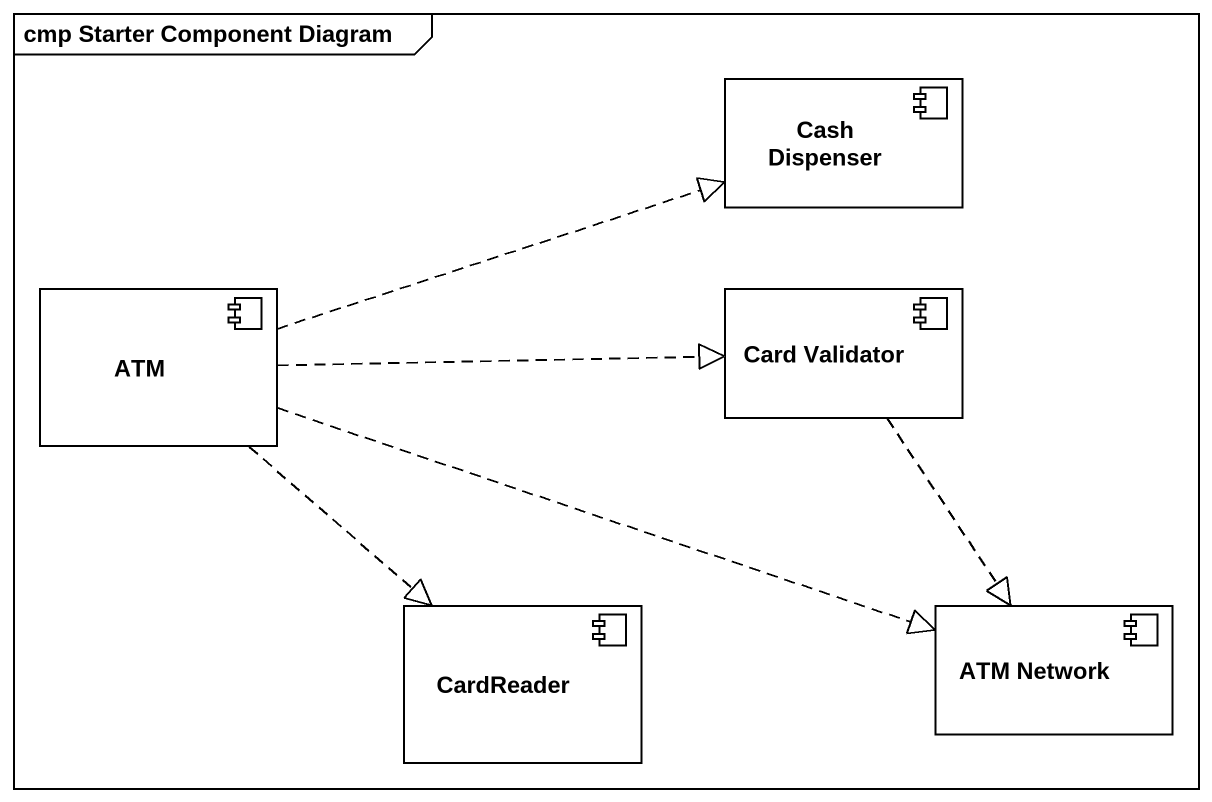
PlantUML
@startuml
mainframe cmp Starter Component Diagram
component "Cash Dispenser" as Cash_Dispenser
component ATM
component "Card Validator" as Card_Validator
component CardReader
component "ATM Network" as ATM_Network
ATM .right.|> Cash_Dispenser
ATM .right.|> Card_Validator
ATM ..|> CardReader
ATM .right.|> ATM_Network
Card_Validator ..|> ATM_Network
@enduml
